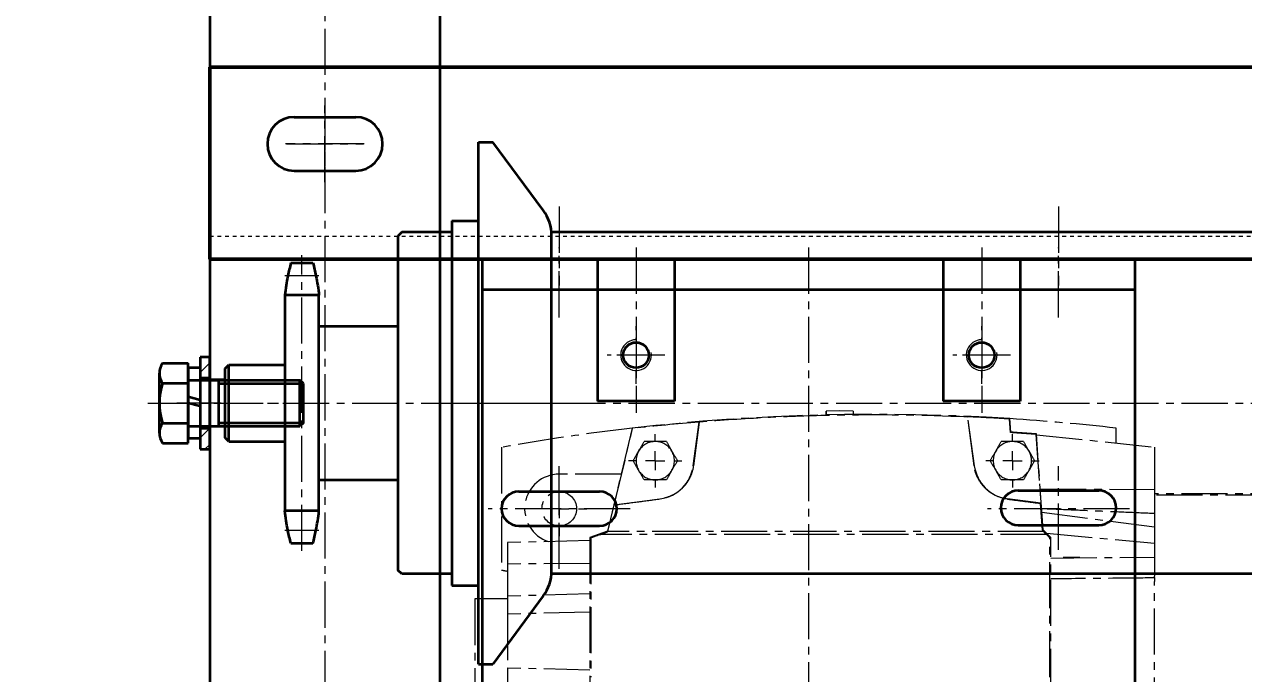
# Model space of a CAD drawing. Header units: millimetres. Extents: x -67280 to 67280, y -47520 to 47520.
# Drawn here: x -47870.2 to -47552.8, y -10150.3 to -9981.2 of the extents above; entities that cross this region are included whole.
import ezdxf

# ---------------------------------------------------------------- set-up
doc = ezdxf.new("R2010")
doc.units = ezdxf.units.MM
doc.linetypes.add('点画线', pattern=[18, 12, -2, 2, -2])
doc.linetypes.add('虚线', pattern=[2, 1, -1])
doc.layers.get('0').update_dxf_attribs({"lineweight": 35})
for name, color, linetype, lineweight in [('CDRAFT0', 7, 'Continuous', 35), ('EB0', 7, 'Continuous', 35), ('EB0_1', 7, 'Continuous', 35), ('中心线层', 1, '点画线', 18), ('尺寸线层', 4, 'Continuous', 18), ('粗实线层', 7, 'Continuous', 35), ('细实线层', 3, 'Continuous', 18), ('虚线层', 100, '虚线', 18)]:
    doc.layers.add(name, color=color, linetype=linetype, lineweight=lineweight)
doc.styles.add('标准', font='', dxfattribs={"width": 0.667})
doc.styles.get('标准').set_extended_font_data('宋体')
doc.dimstyles.new('标准', dxfattribs={"dimscale": 160, "dimtxt": 2, "dimasz": 1, "dimexe": 1, "dimexo": 0, "dimgap": 1, "dimtad": 1, "dimdec": 1, "dimdsep": 46, "dimtxsty": '标准', "dimblk": '_CAXARROW', "dimcen": 0, "dimdle": 2, "dimaunit": 1, "dimadec": 0, "dimazin": 2, "dimtfac": 0.707107, "dimtdec": 3, "dimtmove": 0, "dimatfit": 3, "dimfxl": 0, "dimfrac": 2, "dimtolj": 1, "dimarcsym": 0})

# ---------------------------------------------------------------- blocks, each defined once
blk = doc.blocks.new('*X501')
at = {"layer": '尺寸线层', "linetype": 'Continuous', "lineweight": 18}
for points in [[(-51183.27, -8857.31), (-51163.27, -9017.31), (-51203.27, -9017.31)], [(-51183.27, -14032.31), (-51163.27, -13872.31), (-51203.27, -13872.31)]]:
    blk.add_hatch(color=0, dxfattribs=at).paths.add_polyline_path(points, flags=0)
at = {"layer": '尺寸线层', "color": 0}
for p, q in [((-50396.35, -8857.31), (-51343.27, -8857.31)), ((-46007.99, -14032.31), (-51343.27, -14032.31))]:
    blk.add_line(p, q, dxfattribs=at)
at = {"layer": '尺寸线层', "color": 0, "linetype": 'Continuous', "lineweight": 18}
blk.add_line((-51183.27, -8857.31), (-51183.27, -14032.31), dxfattribs=at)
at = {"layer": '尺寸线层', "color": 0, "insert": (-51503.27, -11444.81), "char_height": 320, "width": 1231.786, "attachment_point": 5, "rotation": 90, "line_spacing_factor": 1.15057, "style": '标准'}
blk.add_mtext('\\T1.1;5175', dxfattribs=at)
blk = doc.blocks.new('_CAXARROW')
blk.add_hatch(color=0).paths.add_polyline_path([(0, 0), (-1, 0.125), (-1, -0.125)], flags=0)
blk = doc.blocks.new('*X1830')
at = {"layer": 'EB0_1'}
for p, q in [((85, 120), (-85, 120)), ((-85, -120), (-85, 120)), ((85, -120), (85, 120)), ((85, 112), (-85, 112)), ((-75.5, 59.51), (-54.5, 59.51)), ((54.5, 59.71), (75.5, 59.71)), ((-75.5, 50.51), (-54.5, 50.51)), ((54.5, 50.71), (75.5, 50.71)), ((-75.5, -50.55), (-54.55, -50.55)), ((54.5, -50.55), (75.5, -50.55)), ((-75.5, -59.55), (-54.55, -59.55)), ((54.5, -59.55), (75.5, -59.55)), ((85, -112), (-85, -112)), ((85, -120), (-85, -120))]:
    blk.add_line(p, q, dxfattribs=at)
for centre, start, end in [((-75.5, 55.01), 90, 270), ((-54.5, 55.01), 270, 90), ((54.5, 55.21), 90, 270), ((75.5, 55.21), 270, 90), ((-75.5, -55.05), 90, 270), ((-54.55, -55.05), 270, 90), ((54.5, -55.05), 90, 270), ((75.5, -55.05), 270, 90)]:
    blk.add_arc(centre, 4.5, start, end, dxfattribs=at)
at = {"layer": '中心线层', "linetype": '点画线', "lineweight": 18}
for p, q in [((-65, 104.84), (-65, 123)), ((0, -123), (0, 123)), ((65, 104.84), (65, 123)), ((-65, 39.33), (-65, 66.06)), ((65, 44.33), (65, 66.06)), ((-46.5, 55), (-83.5, 55)), ((83.5, 55), (46.5, 55)), ((88, 0), (-88, 0)), ((65, -65.67), (65, -43.94)), ((-65.05, -61.72), (-65.05, -48.41)), ((-81.84, -55.05), (-46.83, -55.05)), ((46.5, -55), (83.5, -55)), ((-65, -123), (-65, -105.31)), ((65, -123), (65, -105.31))]:
    blk.add_line(p, q, dxfattribs=at)
blk = doc.blocks.new('*X1832')
at = {"layer": 'CDRAFT0', "color": 0, "linetype": 'Continuous', "lineweight": 18}
for p, q in [((0, 5), (0, 7.15)), ((-5, 0), (-7.15, 0)), ((0, 0), (-2.5, 0)), ((0, 0), (0, 2.5)), ((0, 0), (2.5, 0)), ((0, 0), (0, -2.5)), ((5, 0), (7.15, 0)), ((0, -5), (0, -7.15))]:
    blk.add_line(p, q, dxfattribs=at)
blk = doc.blocks.new('*X1835')
at = {"layer": 'CDRAFT0', "color": 0, "linetype": 'Continuous', "lineweight": 18}
for p, q in [((0, 5), (0, 6.95)), ((-5, 0), (-6.95, 0)), ((0, 0), (-2.5, 0)), ((0, 0), (0, 2.5)), ((0, 0), (2.5, 0)), ((0, 0), (0, -2.5)), ((5, 0), (6.95, 0)), ((0, -5), (0, -6.95))]:
    blk.add_line(p, q, dxfattribs=at)
blk = doc.blocks.new('*X1837')
at = {"layer": 'CDRAFT0', "color": 0, "linetype": 'Continuous', "lineweight": 18}
for p, q in [((0, 5), (0, 6.95)), ((-5, 0), (-6.95, 0)), ((0, 0), (-2.5, 0)), ((0, 0), (0, 2.5)), ((0, 0), (2.5, 0)), ((0, 0), (0, -2.5)), ((5, 0), (6.95, 0)), ((0, -5), (0, -6.95))]:
    blk.add_line(p, q, dxfattribs=at)
blk = doc.blocks.new('*X1831')
at = {"layer": '中心线层'}
for p, q in [((57.5, 80.5), (54, 80.41)), ((54, 80.41), (54.05, 80.36)), ((54, 80.41), (54, 79.43)), ((57.5, 80.45), (54.05, 80.36)), ((54.05, 79.43), (54.05, 80.36)), ((57.5, 80.45), (57.5, 80.5)), ((61, 80.41), (57.5, 80.5)), ((61, 80.36), (57.5, 80.45)), ((61, 80.36), (61, 80.41)), ((61, 80.36), (61, 79.55)), ((19.41, 66.19), (20.91, 77.57)), ((20.93, 77.55), (19.44, 66.19)), ((20.91, 77.57), (20.93, 77.55)), ((90.87, 78.88), (90.91, 78.93)), ((92.52, 66.19), (90.87, 78.88)), ((92.59, 66.19), (90.91, 78.93)), ((101.74, 78.34), (101.85, 78.46)), ((101.99, 74.82), (101.74, 78.34)), ((102.1, 74.93), (101.85, 78.46)), ((3.5, 75.97), (-2.94, 49.16)), ((-1.17, 56.01), (3.6, 75.86)), ((3.6, 75.86), (3.5, 75.97)), ((101.99, 74.82), (102.1, 74.93)), ((103.39, 74.85), (102.09, 74.98)), ((108.75, 74.46), (108.64, 74.35)), ((108.64, 74.35), (109.89, 56.44)), ((110.49, 49.51), (108.75, 74.46)), ((108.76, 74.28), (139.5, 71.05)), ((129.5, 72.1), (129.5, 76)), ((-30.5, 71), (-30.5, 39)), ((9.5, 72.5), (6.61, 72.5)), ((12.39, 72.5), (9.5, 72.5)), ((102.5, 72.5), (99.61, 72.5)), ((105.39, 72.5), (102.5, 72.5)), ((139.5, 71.05), (139.5, 60)), ((0.63, 64), (-15.5, 64)), ((19.41, 66.19), (19.44, 66.19)), ((92.52, 66.19), (92.59, 66.19)), ((9.5, 62.5), (6.61, 62.5)), ((12.39, 62.5), (9.5, 62.5)), ((102.5, 62.5), (99.61, 62.5)), ((105.39, 62.5), (102.5, 62.5)), ((-1.17, 56.01), (10.81, 57.59)), ((10.81, 57.55), (10.81, 57.59)), ((101.19, 57.59), (101.19, 57.51)), ((109.89, 56.44), (101.19, 57.59)), ((109.75, 60.14), (139.5, 60)), ((139.5, 60), (139.5, 53.94)), ((176.5, 58.86), (139.5, 58.86)), ((260, 58.53), (139.5, 58.53)), ((-2.81, 49.05), (-1.15, 55.99)), ((-1.17, 56.01), (-1.15, 55.99)), ((109.82, 56.38), (109.89, 56.44)), ((110.3, 49.42), (109.82, 56.38)), ((110.17, 54.1), (139.5, 50.27)), ((139.5, 53.94), (139.5, 50.27)), ((-2.94, 49.16), (-7.5, 47.5)), ((111.41, 48.25), (-4.89, 48.25)), ((-2.81, 49.05), (-2.94, 49.16)), ((110.67, 49.05), (-2.81, 49.05)), ((-2.81, 49.05), (-2.81, 49.05)), ((110.49, 49.51), (110.3, 49.42)), ((110.67, 49.05), (110.3, 49.42)), ((112.5, 47.5), (110.49, 49.51)), ((111.36, 48.64), (139.5, 46.01)), ((139.5, 50.27), (139.5, 46.01)), ((-7.5, 46.73), (-29, 46.16)), ((-29, 46.16), (-29, 40.58)), ((-7.5, 47.5), (-7.5, -47.5)), ((-7.31, 47.37), (-7.5, 47.5)), ((112.5, 47.5), (112.26, 47.4)), ((112.5, -47.5), (112.5, 47.5)), ((139.5, 46.01), (139.5, 42.42)), ((112.5, 42.16), (139.5, 42.42)), ((115.68, 42.4), (120.03, 42.4)), ((139.5, 42.42), (139.5, 37.4)), ((-7.5, 40.73), (-29, 40.58)), ((-29, 40.58), (-29, 32.22)), ((139.5, 37.1), (139.5, 37.4)), ((139.5, 37.1), (139.5, 36.05)), ((139.5, 37.1), (139.5, 36.99)), ((139.5, 36.99), (139.5, 36.05)), ((139.5, -36.99), (139.5, 36.05)), ((-7.5, 32.79), (-29, 32.22)), ((-29, 32.22), (-29, 27.53)), ((-29, 31.5), (-37.5, 31.5)), ((-37.5, 31.5), (-37.5, -31.5)), ((-7.5, 28.09), (-29, 27.53)), ((-29, 27.53), (-29, 13.48)), ((-29, 13.48), (-29, 9.15)), ((-7.5, 12.99), (-29, 13.48))]:
    blk.add_line(p, q, dxfattribs=at)
blk.add_lwpolyline([(111.41, 48.25), (111.04, 48.65), (110.67, 49.05)], dxfattribs=at)
blk.add_circle((-15.5, 55), 4.49, dxfattribs=at)
for centre, radius, start, end in [((66.64, -474.87), 554.44, 86.3585, 96.5387), ((66.64, -474.87), 554.33, 94.7315, 96.5301), ((66.64, -474.87), 554.33, 86.3691, 87.4903), ((66.64, -474.87), 554.44, 83.4898, 86.3604), ((66.64, -474.87), 554.44, 96.5387, 100.0901), ((66.64, -474.87), 550.83, 85.627, 86.3203), ((66.64, -474.87), 550.94, 85.6165, 86.3096), ((9.5, 67.5), 5, 150, 210), ((9.5, 67.5), 5, 90, 150), ((9.5, 67.5), 5, 30, 90), ((9.5, 67.5), 5, 330, 30), ((102.5, 67.5), 5, 150, 210), ((102.5, 67.5), 5, 90, 150), ((102.5, 67.5), 5, 30, 90), ((102.5, 67.5), 5, 330, 30), ((-15.5, 55), 9, 90, 251.9351), ((9.5, 67.5), 5, 210, 270), ((9.5, 67.5), 5, 270, 330), ((9.5, 67.5), 10, 277.5, 352.5), ((102.5, 67.5), 10, 187.5, 262.5), ((102.5, 67.5), 5, 210, 270), ((102.5, 67.5), 5, 270, 330), ((66.64, 584.87), 554.44, 259.9099, 260.0673)]:
    blk.add_arc(centre, radius, start, end, dxfattribs=at)
for points, knots in [([(90.87, 78.88), (79.21, 79.39), (67.54, 79.54), (50.04, 79.2), (44.21, 79), (32.56, 78.41), (26.74, 78.03), (20.93, 77.55)], [0, 0, 0, 0, 306.377256, 306.377256, 459.565884, 459.565884, 612.754512, 612.754512, 612.754512, 612.754512]), ([(19.44, 66.19), (19.3, 65.1), (18.99, 64.05), (18.25, 62.57), (17.97, 62.1), (17.34, 61.21), (16.98, 60.8), (15.81, 59.62), (14.93, 58.99), (13.45, 58.26), (12.93, 58.06), (11.89, 57.74), (11.36, 57.63), (10.81, 57.55)], [0, 0, 0, 0, 215.952078, 215.952078, 323.928117, 323.928117, 431.904156, 431.904156, 647.856234, 647.856234, 755.832273, 755.832273, 863.808312, 863.808312, 863.808312, 863.808312]), ([(101.19, 57.51), (100.09, 57.66), (99.04, 57.98), (97.55, 58.71), (97.08, 59), (96.19, 59.63), (95.77, 59.99), (94.6, 61.16), (93.96, 62.05), (93.23, 63.54), (93.03, 64.05), (92.71, 65.1), (92.6, 65.64), (92.52, 66.19)], [0, 0, 0, 0, 324.069924, 324.069924, 486.104886, 486.104886, 648.139848, 648.139848, 972.209772, 972.209772, 1134.244734, 1134.244734, 1296.279696, 1296.279696, 1296.279696, 1296.279696]), ([(-1.15, 55.99), (0.84, 56.25), (4.83, 56.77), (8.82, 57.29), (10.81, 57.55)], [0, 0, 0, 0, 168.009391, 336.019747, 336.019747, 336.019747, 336.019747]), ([(101.19, 57.51), (102.62, 57.32), (105.5, 56.95), (108.38, 56.57), (109.82, 56.38)], [0, 0, 0, 0, 278.358242, 556.7155, 556.7155, 556.7155, 556.7155]), ([(110.1, 55.07), (112.66, 54.96), (117.69, 54.75), (125.15, 54.44), (132.39, 54.12), (137.15, 53.91), (139.5, 53.81)], [0, 0, 0, 0, 290.693889, 573.555888, 848.586584, 1115.78662, 1115.78662, 1115.78662, 1115.78662]), ([(-4.89, 48.25), (-4.63, 48.35), (-4.37, 48.45), (-4.11, 48.55), (-3.89, 48.63), (-3.67, 48.72), (-3.46, 48.8), (-3.24, 48.88), (-3.03, 48.97), (-2.81, 49.05)], [0, 0, 0, 0, 157.227051, 157.227051, 157.227051, 287.489225, 287.489225, 287.489225, 417.751401, 417.751401, 417.751401, 417.751401]), ([(139.5, 36.99), (136.25, 36.95), (127.24, 36.85), (118.24, 36.78), (112.48, 36.73)], [0, 0, 0, 0, 247.331389, 684.56505, 684.56505, 684.56505, 684.56505])]:
    blk.add_open_spline(points, degree=3, knots=knots, dxfattribs=at)
for points in [[(3.73, 67.5), (4.2, 68.32), (4.68, 69.15), (5.17, 70)], [(5.17, 70), (5.66, 70.85), (6.14, 71.68), (6.61, 72.5)], [(12.39, 72.5), (12.86, 71.68), (13.34, 70.85), (13.83, 70)], [(13.83, 70), (14.32, 69.15), (14.8, 68.32), (15.27, 67.5)], [(96.73, 67.5), (97.2, 68.32), (97.68, 69.15), (98.17, 70)], [(98.17, 70), (98.66, 70.85), (99.14, 71.68), (99.61, 72.5)], [(105.39, 72.5), (105.86, 71.68), (106.34, 70.85), (106.83, 70)], [(106.83, 70), (107.32, 69.15), (107.8, 68.32), (108.27, 67.5)], [(5.17, 65), (4.68, 65.85), (4.2, 66.68), (3.73, 67.5)], [(15.27, 67.5), (14.8, 66.68), (14.32, 65.85), (13.83, 65)], [(98.17, 65), (97.68, 65.85), (97.2, 66.68), (96.73, 67.5)], [(108.27, 67.5), (107.8, 66.68), (107.32, 65.85), (106.83, 65)], [(6.61, 62.5), (6.14, 63.32), (5.66, 64.15), (5.17, 65)], [(13.83, 65), (13.34, 64.15), (12.86, 63.32), (12.39, 62.5)], [(99.61, 62.5), (99.14, 63.32), (98.66, 64.15), (98.17, 65)], [(106.83, 65), (106.34, 64.15), (105.86, 63.32), (105.39, 62.5)], [(-4.89, 48.25), (-5.7, 47.96), (-6.5, 47.66), (-7.31, 47.37)], [(111.41, 48.25), (111.69, 47.97), (111.97, 47.68), (112.26, 47.4)], [(-7.31, 47.37), (-7.3, 35.28), (-7.3, 23.2), (-7.3, 11.11)], [(112.24, 11.09), (112.24, 23.2), (112.25, 35.3), (112.26, 47.4)]]:
    blk.add_open_spline(points, degree=3, dxfattribs=at)
for name, p in [('*X1837', (9.5, 67.5)), ('*X1835', (102.5, 67.5)), ('*X1832', (-15.5, 55))]:
    blk.add_blockref(name, p, dxfattribs=at)
blk = doc.blocks.new('*X1840')
at = {"layer": 'EB0_1'}
blk.add_circle((0, 0), 3.32, dxfattribs=at)
at = {"layer": '中心线层', "linetype": '点画线', "lineweight": 18}
for p, q in [((0, 7), (0, -7)), ((7, 0), (-7, 0))]:
    blk.add_line(p, q, dxfattribs=at)
at = {"layer": '细实线层'}
blk.add_arc((0, 0), 4, 90, 10, dxfattribs=at)
blk = doc.blocks.new('*X1841')
at = {"layer": 'EB0_1'}
blk.add_circle((0, 0), 3.32, dxfattribs=at)
at = {"layer": '中心线层', "linetype": '点画线', "lineweight": 18}
for p, q in [((0, 7), (0, -7)), ((7, 0), (-7, 0))]:
    blk.add_line(p, q, dxfattribs=at)
at = {"layer": '细实线层'}
blk.add_arc((0, 0), 4, 90, 10, dxfattribs=at)
blk = doc.blocks.new('*X1829')
at = {"layer": 'EB0', "linetype": 'Continuous', "lineweight": 50}
for p, q in [((-574, 689.99), (-574, 640)), ((574, 689.99), (-574, 689.99)), ((-574, 640), (574, 639.99))]:
    blk.add_line(p, q, dxfattribs=at)
at = {"layer": 'EB0', "linetype": '点画线', "lineweight": 18}
for p, q in [((-550, 564), (-550, 641)), ((-545.55, 635.67), (-554.45, 635.67)), ((-590.1, 602.5), (-546.6, 602.5)), ((-573.5, 602.5), (-582.6, 602.5)), ((-572.93, 602.5), (592.1, 602.5)), ((-507, 602.5), (-482.02, 602.5)), ((-545.55, 569.34), (-554.45, 569.34))]:
    blk.add_line(p, q, dxfattribs=at)
at = {"layer": 'EB0'}
for p, q in [((-586.33, 612.89), (-579.6, 612.89)), ((-579.6, 592.11), (-579.6, 612.89)), ((-576.5, 614.5), (-576.5, 590.5)), ((-574, 614.5), (-576.5, 614.5)), ((-574, 590.5), (-574, 614.5)), ((-587.1, 594.71), (-587.1, 610.29)), ((-579.6, 611.7), (-579.6, 593.3)), ((-576.5, 611.7), (-579.6, 611.7)), ((-576.5, 611.7), (-576.5, 593.3)), ((-586.33, 607.7), (-579.6, 607.7)), ((-579.6, 596.5), (-579.6, 608.5)), ((-579.6, 608.5), (-550.5, 608.5)), ((-574, 609), (-576.5, 609)), ((-570, 608.6), (-574, 608.6)), ((-571.6, 596.5), (-571.6, 608.5)), ((-571.6, 607.6), (-549.6, 607.6)), ((-549.6, 607.6), (-550.5, 608.5)), ((-550.5, 596.5), (-550.5, 608.5)), ((-549.6, 597.4), (-549.6, 607.6)), ((-576.5, 603.3), (-579.6, 604.13)), ((-576.9, 601.81), (-579.6, 602.53)), ((-576.5, 601.7), (-576.9, 601.81)), ((-586.33, 597.3), (-579.6, 597.3)), ((-571.6, 597.4), (-549.6, 597.4)), ((-549.6, 597.4), (-550.5, 596.5)), ((-579.6, 596.5), (-550.5, 596.5)), ((-576.5, 596), (-574, 596)), ((-570, 596.4), (-574, 596.4)), ((-586.33, 592.11), (-579.6, 592.11)), ((-576.5, 593.3), (-579.6, 593.3)), ((-576.5, 590.5), (-574, 590.5))]:
    blk.add_line(p, q, dxfattribs=at)
at = {"layer": 'EB0', "linetype": 'Continuous', "lineweight": 18}
for p, q in [((-576.5, 610.47), (-574, 612.97)), ((-576.5, 593.5), (-574, 596)), ((-575.26, 590.5), (-574, 591.76))]:
    blk.add_line(p, q, dxfattribs=at)
at = {"layer": 'EB0', "color": 1, "linetype": '点画线', "lineweight": 18}
blk.add_line((-571, 602.5), (-579.5, 602.5), dxfattribs=at)
at = {"layer": 'EB0'}
for centre, radius, start, end in [((-582.31, 610.29), 4.79, 147.1328, 212.8672), ((-569.1, 602.5), 18, 163.2213, 196.7787), ((-582.31, 594.71), 4.79, 147.1328, 212.8672)]:
    blk.add_arc(centre, radius, start, end, dxfattribs=at)
at = {"layer": 'EB0_1'}
for p, q in [((-574, 1690), (-574, -1030)), ((-514, -1030), (-514, 1690)), ((-473, 640), (-473, 603)), ((-453, 640), (-453, 603)), ((-383, 640), (-383, 603)), ((-363, 640), (-363, 603)), ((-453, 603), (-473, 603)), ((-363, 603), (-383, 603))]:
    blk.add_line(p, q, dxfattribs=at)
at = {"layer": '中心线层', "linetype": '点画线', "lineweight": 18}
for p, q in [((-544, 1690), (-544, -1030)), ((-544, 680.25), (-544, 659.75)), ((-533.75, 670), (-554.25, 670)), ((-483, 653.67), (-483, 633.17)), ((-353, 653.67), (-353, 633.17)), ((-463, 643), (-463, 600)), ((-373, 643), (-373, 600)), ((-463, 607.5), (-463, 622.5)), ((-373, 607.5), (-373, 622.5)), ((-455.5, 615), (-470.5, 615)), ((-365.5, 615), (-380.5, 615))]:
    blk.add_line(p, q, dxfattribs=at)
at = {"layer": '中心线层'}
for p, q in [((-544, 660), (-544, 680)), ((-554, 670), (-534, 670))]:
    blk.add_line(p, q, dxfattribs=at)
at = {"layer": '粗实线层'}
for p, q in [((-552, 677), (-536, 677)), ((-552, 663), (-536, 663))]:
    blk.add_line(p, q, dxfattribs=at)
at = {"layer": '粗实线层', "linetype": 'Continuous', "lineweight": 35}
for p, q in [((-504, 670.5), (-500.27, 670.5)), ((-504, 534.5), (-504, 670.5)), ((-487.15, 652.71), (-500.27, 670.5)), ((-511, 650), (-504, 650)), ((-511, 650), (-511, 555)), ((-524, 647), (-525, 646)), ((-525, 646), (-525, 559)), ((-511, 647), (-524, 647)), ((485, 647), (-485, 647)), ((-485, 558.82), (-485, 646.18)), ((-552.87, 639), (-547.13, 639)), ((-545.55, 630.58), (-554.45, 630.58)), ((-554.45, 630.58), (-554.45, 574.42)), ((-545.55, 574.42), (-545.55, 630.58)), ((-545.55, 622.5), (-525, 622.5)), ((-570, 611.5), (-569, 612.5)), ((-570, 593.5), (-570, 611.5)), ((-569, 592.5), (-569, 612.5)), ((-569, 612.5), (-554.45, 612.5)), ((-569, 592.5), (-570, 593.5)), ((-569, 592.5), (-554.45, 592.5)), ((-545.55, 582.5), (-525, 582.5)), ((-545.55, 574.42), (-554.45, 574.42)), ((-552.87, 566), (-547.13, 566)), ((-524, 558), (-525, 559)), ((-511, 558), (-524, 558)), ((485, 558), (-485, 558)), ((-511, 555), (-504, 555)), ((-487.15, 552.29), (-500.27, 534.5)), ((-504, 534.5), (-500.27, 534.5))]:
    blk.add_line(p, q, dxfattribs=at)
at = {"layer": '粗实线层'}
for centre, start, end in [((-552, 670), 90, 270), ((-536, 670), 270, 90)]:
    blk.add_arc(centre, 7, start, end, dxfattribs=at)
at = {"layer": '粗实线层', "linetype": 'Continuous', "lineweight": 35}
for centre, start, end in [((-496, 646.18), 0, 36.4128), ((-496, 558.82), 323.5872, 0)]:
    blk.add_arc(centre, 11, start, end, dxfattribs=at)
for points, knots in [([(-552.87, 639), (-553.15, 637.89), (-553.86, 635.12), (-554.23, 632.29), (-554.45, 630.58)], [0, 0, 0, 0, 2570.514877, 6424.183413, 6424.183413, 6424.183413, 6424.183413]), ([(-547.13, 639), (-546.85, 637.89), (-546.14, 635.12), (-545.77, 632.29), (-545.55, 630.58)], [0, 0, 0, 0, 2554.746271, 6384.774803, 6384.774803, 6384.774803, 6384.774803]), ([(-552.87, 566), (-553.15, 567.11), (-553.86, 569.88), (-554.23, 572.71), (-554.45, 574.42)], [0, 0, 0, 0, 2425.821977, 6062.569583, 6062.569583, 6062.569583, 6062.569583]), ([(-547.13, 566), (-546.85, 567.11), (-546.14, 569.88), (-545.77, 572.71), (-545.55, 574.42)], [0, 0, 0, 0, 2409.760201, 6022.42829, 6022.42829, 6022.42829, 6022.42829])]:
    blk.add_open_spline(points, degree=3, knots=knots, dxfattribs=at)
at = {"layer": '虚线层'}
blk.add_line((-574, 645.99), (574, 645.99), dxfattribs=at)
at = {"layer": 'EB0_1'}
blk.add_blockref('*X1830', (-418, 520), dxfattribs=at)
at = {"layer": '中心线层'}
blk.add_blockref('*X1831', (-467.5, 520), dxfattribs=at)
for points in [[(-459.68, 615), (-459.68, 615.03), (-459.68, 615.07), (-459.68, 615.1), (-459.68, 615.13), (-459.68, 615.16), (-459.68, 615.2), (-459.68, 615.23), (-459.69, 615.26), (-459.69, 615.3), (-459.69, 615.33), (-459.7, 615.36), (-459.7, 615.39), (-459.7, 615.43), (-459.71, 615.46), (-459.71, 615.49), (-459.72, 615.52), (-459.72, 615.56), (-459.73, 615.59), (-459.74, 615.62), (-459.74, 615.65), (-459.75, 615.68), (-459.76, 615.72), (-459.76, 615.75), (-459.77, 615.78), (-459.78, 615.81), (-459.79, 615.84), (-459.79, 615.88), (-459.8, 615.91), (-459.81, 615.94), (-459.82, 615.97), (-459.82, 615.97), (-459.87, 616.1), (-459.92, 616.24), (-459.97, 616.37), (-460.03, 616.49), (-460.1, 616.62), (-460.17, 616.74), (-460.25, 616.86), (-460.33, 616.97), (-460.41, 617.09), (-460.5, 617.19), (-460.6, 617.3), (-460.7, 617.4), (-460.8, 617.49), (-460.91, 617.58), (-461.02, 617.67), (-461.14, 617.75), (-461.26, 617.83), (-461.38, 617.9), (-461.5, 617.97), (-461.63, 618.03), (-461.76, 618.08), (-461.89, 618.13), (-462.03, 618.18), (-462.16, 618.22), (-462.3, 618.25), (-462.44, 618.28), (-462.58, 618.3), (-462.72, 618.31), (-462.86, 618.32), (-463, 618.32), (-463, 618.32), (-463, 619), (-463, 619), (-463.18, 619), (-463.35, 618.98), (-463.53, 618.97), (-463.7, 618.94), (-463.88, 618.9), (-464.05, 618.86), (-464.22, 618.81), (-464.39, 618.75), (-464.55, 618.69), (-464.71, 618.62), (-464.87, 618.54), (-465.02, 618.45), (-465.17, 618.36), (-465.32, 618.26), (-465.46, 618.15), (-465.6, 618.04), (-465.73, 617.92), (-465.86, 617.8), (-465.98, 617.67), (-466.09, 617.54), (-466.2, 617.4), (-466.31, 617.25), (-466.4, 617.11), (-466.49, 616.95), (-466.57, 616.8), (-466.65, 616.64), (-466.72, 616.47), (-466.78, 616.31), (-466.83, 616.14), (-466.88, 615.97), (-466.88, 615.97), (-466.89, 615.94), (-466.9, 615.91), (-466.9, 615.87), (-466.91, 615.84), (-466.92, 615.81), (-466.92, 615.78), (-466.93, 615.75), (-466.94, 615.71), (-466.94, 615.68), (-466.95, 615.65), (-466.95, 615.62), (-466.96, 615.59), (-466.96, 615.55), (-466.97, 615.52), (-466.97, 615.49), (-466.97, 615.46), (-466.98, 615.42), (-466.98, 615.39), (-466.98, 615.36), (-466.99, 615.33), (-466.99, 615.29), (-466.99, 615.26), (-466.99, 615.23), (-467, 615.2), (-467, 615.16), (-467, 615.13), (-467, 615.1), (-467, 615.07), (-467, 615.03), (-467, 615), (-467, 615), (-466.99, 614.79), (-466.98, 614.58), (-466.95, 614.37), (-466.91, 614.17), (-466.86, 613.96), (-466.8, 613.76), (-466.73, 613.57), (-466.65, 613.37), (-466.56, 613.18), (-466.46, 613), (-466.36, 612.82), (-466.24, 612.65), (-466.11, 612.48), (-465.97, 612.32), (-465.83, 612.17), (-465.68, 612.03), (-465.52, 611.89), (-465.35, 611.76), (-465.18, 611.65), (-465, 611.54), (-464.82, 611.44), (-464.63, 611.35), (-464.43, 611.27), (-464.24, 611.2), (-464.04, 611.14), (-463.83, 611.09), (-463.63, 611.05), (-463.42, 611.02), (-463.21, 611.01), (-463, 611), (-463, 611), (-462.79, 611.01), (-462.58, 611.02), (-462.37, 611.05), (-462.17, 611.09), (-461.97, 611.14), (-461.76, 611.2), (-461.57, 611.27), (-461.37, 611.35), (-461.18, 611.44), (-461, 611.54), (-460.82, 611.65), (-460.65, 611.76), (-460.48, 611.89), (-460.32, 612.03), (-460.17, 612.17), (-460.03, 612.32), (-459.89, 612.48), (-459.76, 612.65), (-459.65, 612.82), (-459.54, 613), (-459.44, 613.18), (-459.35, 613.37), (-459.27, 613.57), (-459.2, 613.76), (-459.14, 613.96), (-459.09, 614.17), (-459.05, 614.37), (-459.02, 614.58), (-459.01, 614.79), (-459, 615), (-459, 615)], [(-369.68, 615), (-369.68, 615.03), (-369.68, 615.06), (-369.68, 615.1), (-369.68, 615.13), (-369.68, 615.16), (-369.68, 615.2), (-369.68, 615.23), (-369.69, 615.26), (-369.69, 615.29), (-369.69, 615.33), (-369.7, 615.36), (-369.7, 615.39), (-369.7, 615.42), (-369.71, 615.46), (-369.71, 615.49), (-369.72, 615.52), (-369.72, 615.55), (-369.73, 615.59), (-369.74, 615.62), (-369.74, 615.65), (-369.75, 615.68), (-369.76, 615.72), (-369.76, 615.75), (-369.77, 615.78), (-369.78, 615.81), (-369.79, 615.84), (-369.79, 615.87), (-369.8, 615.91), (-369.81, 615.94), (-369.82, 615.97), (-369.82, 615.97), (-369.87, 616.1), (-369.92, 616.24), (-369.97, 616.37), (-370.03, 616.49), (-370.1, 616.62), (-370.17, 616.74), (-370.25, 616.86), (-370.33, 616.97), (-370.41, 617.09), (-370.5, 617.19), (-370.6, 617.3), (-370.7, 617.4), (-370.8, 617.49), (-370.91, 617.58), (-371.02, 617.67), (-371.14, 617.75), (-371.26, 617.83), (-371.38, 617.9), (-371.5, 617.97), (-371.63, 618.03), (-371.76, 618.08), (-371.89, 618.13), (-372.03, 618.18), (-372.16, 618.22), (-372.3, 618.25), (-372.44, 618.27), (-372.58, 618.3), (-372.72, 618.31), (-372.86, 618.32), (-373, 618.32), (-373, 618.32), (-373, 619), (-373, 619), (-373.18, 619), (-373.35, 618.98), (-373.53, 618.96), (-373.7, 618.94), (-373.88, 618.9), (-374.05, 618.86), (-374.22, 618.81), (-374.39, 618.75), (-374.55, 618.69), (-374.71, 618.61), (-374.87, 618.54), (-375.02, 618.45), (-375.17, 618.36), (-375.32, 618.26), (-375.46, 618.15), (-375.6, 618.04), (-375.73, 617.92), (-375.86, 617.8), (-375.98, 617.67), (-376.09, 617.54), (-376.2, 617.4), (-376.31, 617.25), (-376.4, 617.1), (-376.49, 616.95), (-376.57, 616.8), (-376.65, 616.64), (-376.72, 616.47), (-376.78, 616.31), (-376.83, 616.14), (-376.88, 615.97), (-376.88, 615.97), (-376.89, 615.94), (-376.9, 615.91), (-376.9, 615.87), (-376.91, 615.84), (-376.92, 615.81), (-376.92, 615.78), (-376.93, 615.75), (-376.94, 615.71), (-376.94, 615.68), (-376.95, 615.65), (-376.95, 615.62), (-376.96, 615.59), (-376.96, 615.55), (-376.97, 615.52), (-376.97, 615.49), (-376.97, 615.46), (-376.98, 615.42), (-376.98, 615.39), (-376.98, 615.36), (-376.99, 615.33), (-376.99, 615.29), (-376.99, 615.26), (-376.99, 615.23), (-377, 615.2), (-377, 615.16), (-377, 615.13), (-377, 615.1), (-377, 615.06), (-377, 615.03), (-377, 615), (-377, 615), (-376.99, 614.79), (-376.98, 614.58), (-376.95, 614.37), (-376.91, 614.17), (-376.86, 613.96), (-376.8, 613.76), (-376.73, 613.57), (-376.65, 613.37), (-376.56, 613.18), (-376.46, 613), (-376.36, 612.82), (-376.24, 612.65), (-376.11, 612.48), (-375.97, 612.32), (-375.83, 612.17), (-375.68, 612.03), (-375.52, 611.89), (-375.35, 611.76), (-375.18, 611.64), (-375, 611.54), (-374.82, 611.44), (-374.63, 611.35), (-374.43, 611.26), (-374.24, 611.2), (-374.04, 611.14), (-373.83, 611.09), (-373.63, 611.05), (-373.42, 611.02), (-373.21, 611), (-373, 611), (-373, 611), (-372.79, 611), (-372.58, 611.02), (-372.37, 611.05), (-372.17, 611.09), (-371.97, 611.14), (-371.76, 611.2), (-371.57, 611.26), (-371.37, 611.35), (-371.18, 611.44), (-371, 611.54), (-370.82, 611.64), (-370.65, 611.76), (-370.48, 611.89), (-370.32, 612.03), (-370.17, 612.17), (-370.03, 612.32), (-369.89, 612.48), (-369.76, 612.65), (-369.65, 612.82), (-369.54, 613), (-369.44, 613.18), (-369.35, 613.37), (-369.27, 613.57), (-369.2, 613.76), (-369.14, 613.96), (-369.09, 614.17), (-369.05, 614.37), (-369.02, 614.58), (-369.01, 614.79), (-369, 615), (-369, 615)]]:
    blk.add_wipeout(points).dxf.layer = '尺寸线层'
at = {"layer": '尺寸线层'}
for name, p in [('*X1841', (-463, 615)), ('*X1840', (-373, 615))]:
    blk.add_blockref(name, p, dxfattribs=at)
blk = doc.blocks.new('*X1855')
at = {"layer": '尺寸线层', "linetype": 'Continuous', "lineweight": 18}
for points in [[(-48562.97, -8992.31), (-48582.97, -9152.31), (-48542.97, -9152.31)], [(-48562.97, -11712.31), (-48582.97, -11552.31), (-48542.97, -11552.31)]]:
    blk.add_hatch(color=0, dxfattribs=at).paths.add_polyline_path(points, flags=0)
at = {"layer": '尺寸线层', "color": 0}
for p, q in [((-47821.97, -8992.31), (-48722.97, -8992.31)), ((-47821.97, -11712.31), (-48722.97, -11712.31))]:
    blk.add_line(p, q, dxfattribs=at)
at = {"layer": '尺寸线层', "color": 0, "linetype": 'Continuous', "lineweight": 18}
blk.add_line((-48562.97, -11712.31), (-48562.97, -8992.31), dxfattribs=at)
at = {"layer": '尺寸线层', "color": 0, "insert": (-48882.97, -10352.31), "char_height": 320, "width": 1243.6437, "attachment_point": 5, "rotation": 90, "line_spacing_factor": 1.15057, "style": '标准'}
blk.add_mtext('\\T1.1;2720', dxfattribs=at)

msp = doc.modelspace()

# ---------------------------------------------------------------- dimensions: what is measured, and where the dimension line sits
at = {"layer": '尺寸线层'}
dim = msp.add_linear_dim(base=(-51183.269, -14032.309), p1=(-50396.352, -8857.309), p2=(-46007.985, -14032.309), angle=270, dimstyle='标准', override={"dimsah": 1, "dimtfill": 1, "dimtzin": 8}, dxfattribs=at)
dim.commit()
dim.dimension.update_dxf_attribs({"geometry": '*X501', "text_midpoint": (-51183.269, -11444.809)})

# ---------------------------------------------------------------- next in the draw order: block references
at = {"layer": '中心线层'}
msp.add_blockref('*X1829', (-47247.969, -10682.309), dxfattribs=at)

# ---------------------------------------------------------------- next in the draw order: dimensions: what is measured, and where the dimension line sits
at = {"layer": '尺寸线层'}
dim = msp.add_linear_dim(base=(-48562.966, -8992.309), p1=(-47821.969, -11712.309), p2=(-47821.969, -8992.309), angle=90, dimstyle='标准', override={"dimsah": 1, "dimtfill": 1, "dimtzin": 8}, dxfattribs=at)
dim.commit()
dim.dimension.update_dxf_attribs({"geometry": '*X1855', "text_midpoint": (-48562.966, -10352.309)})

doc.saveas('drawing.dxf')
